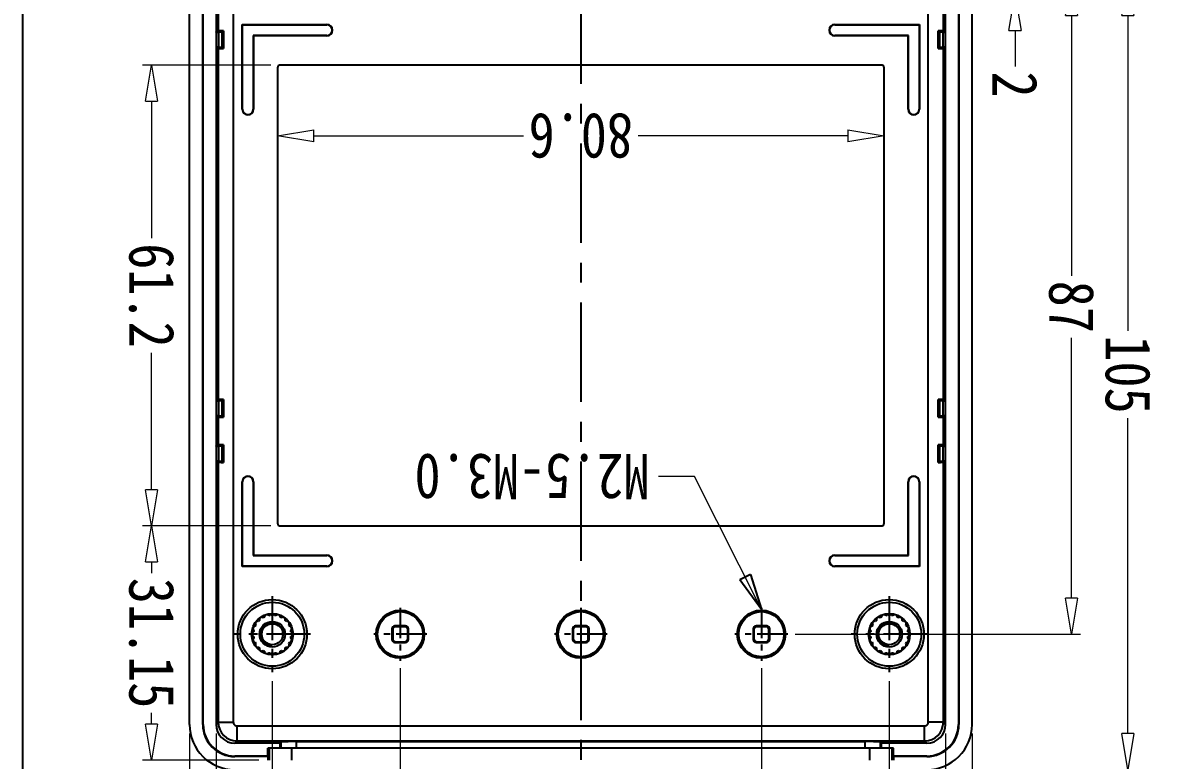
# Model space of a CAD drawing. Header units: millimetres. Extents: x 1786 to 2940, y -3417 to -1928.
# Drawn here: x 2424.2 to 2575.1, y -3296.1 to -3198.1 of the extents above; entities that cross this region are included whole.
import ezdxf

# ---------------------------------------------------------------- set-up
doc = ezdxf.new("R2010")
doc.units = ezdxf.units.MM
doc.linetypes.add('CENTER', pattern=[50.8, 31.75, -6.35, 6.35, -6.35])
doc.layers.add('dim', color=3, linetype='Continuous', lineweight=9)
doc.styles.add('FFS', font='', dxfattribs={"width": 0.85})
doc.styles.get('FFS').set_extended_font_data('FangSong_GB2312')
doc.dimstyles.new('YanXiu', dxfattribs={"dimtxt": 2.5, "dimasz": 2.2, "dimexe": 1, "dimexo": 0.6, "dimgap": 0.66, "dimtad": 0, "dimzin": 9, "dimdsep": 46, "dimtxsty": 'FFS', "dimblk": 'CLOSEDBLANK', "dimcen": 0, "dimclrd": 256, "dimclre": 131, "dimclrt": 42, "dimazin": 2, "dimtfac": 1, "dimtofl": 0, "dimtmove": 0, "dimatfit": 3, "dimldrblk": 'CLOSEDBLANK', "dimfxl": 1, "dimlwd": 5, "dimlwe": 5, "dimarcsym": 0})

# ---------------------------------------------------------------- blocks, each defined once
blk = doc.blocks.new('*u2')
at = {"layer": 'Defpoints', "color": 2}
blk.add_lwpolyline([(-135.77, 94.941), (135.77, 94.941), (135.77, -94.941), (-135.77, -94.941)], close=True, dxfattribs=at)
blk = doc.blocks.new('_ClosedBlank')
at = {"color": 0, "linetype": 'ByBlock', "lineweight": -2}
for p, q in [((-1, 0.167), (0, 0)), ((-1, 0.167), (-1, -0.167)), ((0, 0), (-1, -0.167))]:
    blk.add_line(p, q, dxfattribs=at)
blk = doc.blocks.new('*D23')
at = {"layer": 'Defpoints', "color": 0, "transparency": 16777216}
for p in [(235.79, 269.87), (131.79, 235.47), (235.79, 235.47)]:
    blk.add_point(p, dxfattribs=at)
at = {"layer": 'dim', "color": 131, "lineweight": 5, "transparency": 16777216}
for p, q in [((131.79, 236.67), (131.79, 271.07)), ((235.79, 236.67), (235.79, 271.07))]:
    blk.add_line(p, q, dxfattribs=at)
at = {"layer": 'dim', "lineweight": 5, "transparency": 16777216}
for p, q in [((136.59, 269.87), (177.97, 269.87)), ((230.99, 269.87), (189.6, 269.87))]:
    blk.add_line(p, q, dxfattribs=at)
at = {"layer": 'dim', "lineweight": 5, "transparency": 16777216, "xscale": 4.800000000000001, "yscale": 4.800000000000001, "zscale": 4.800000000000001, "rotation": 180}
blk.add_blockref('_ClosedBlank', (131.79, 269.87), dxfattribs=at)
at = {"layer": 'dim', "lineweight": 5, "transparency": 16777216, "xscale": 4.800000000000001, "yscale": 4.800000000000001, "zscale": 4.800000000000001}
blk.add_blockref('_ClosedBlank', (235.79, 269.87), dxfattribs=at)
at = {"layer": 'dim', "color": 42, "transparency": 16777216, "insert": (183.79, 269.87), "char_height": 6, "attachment_point": 5, "style": 'FFS'}
blk.add_mtext('104', dxfattribs=at)
blk = doc.blocks.new('*D24')
at = {"layer": 'Defpoints', "color": 0, "transparency": 16777216}
for p in [(232.26, 262.37), (135.31, 235.45), (232.26, 235.45)]:
    blk.add_point(p, dxfattribs=at)
at = {"layer": 'dim', "color": 131, "lineweight": 5, "transparency": 16777216}
for p, q in [((135.31, 236.65), (135.31, 263.57)), ((232.26, 236.65), (232.26, 263.57))]:
    blk.add_line(p, q, dxfattribs=at)
at = {"layer": 'dim', "lineweight": 5, "transparency": 16777216}
for p, q in [((140.11, 262.37), (174.4, 262.37)), ((227.46, 262.37), (193.17, 262.37))]:
    blk.add_line(p, q, dxfattribs=at)
at = {"layer": 'dim', "lineweight": 5, "transparency": 16777216, "xscale": 4.800000000000001, "yscale": 4.800000000000001, "zscale": 4.800000000000001, "rotation": 180}
blk.add_blockref('_ClosedBlank', (135.31, 262.37), dxfattribs=at)
at = {"layer": 'dim', "lineweight": 5, "transparency": 16777216, "xscale": 4.800000000000001, "yscale": 4.800000000000001, "zscale": 4.800000000000001}
blk.add_blockref('_ClosedBlank', (232.26, 262.37), dxfattribs=at)
at = {"layer": 'dim', "color": 42, "transparency": 16777216, "insert": (183.79, 262.37), "char_height": 6, "attachment_point": 5, "style": 'FFS'}
blk.add_mtext('96.95', dxfattribs=at)
blk = doc.blocks.new('*D25')
at = {"layer": 'Defpoints', "color": 0, "transparency": 16777216}
for p in [(224.79, 254.87), (142.79, 228.53, 0), (224.79, 228.53, 0)]:
    blk.add_point(p, dxfattribs=at)
at = {"layer": 'dim', "color": 131, "lineweight": 5, "transparency": 16777216}
for p, q in [((142.79, 229.73), (142.79, 256.07)), ((224.79, 229.73), (224.79, 256.07))]:
    blk.add_line(p, q, dxfattribs=at)
at = {"layer": 'dim', "lineweight": 5, "transparency": 16777216}
for p, q in [((147.59, 254.87), (179.68, 254.87)), ((219.99, 254.87), (187.89, 254.87))]:
    blk.add_line(p, q, dxfattribs=at)
at = {"layer": 'dim', "lineweight": 5, "transparency": 16777216, "xscale": 4.800000000000001, "yscale": 4.800000000000001, "zscale": 4.800000000000001, "rotation": 180}
blk.add_blockref('_ClosedBlank', (142.79, 254.87), dxfattribs=at)
at = {"layer": 'dim', "lineweight": 5, "transparency": 16777216, "xscale": 4.800000000000001, "yscale": 4.800000000000001, "zscale": 4.800000000000001}
blk.add_blockref('_ClosedBlank', (224.79, 254.87), dxfattribs=at)
at = {"layer": 'dim', "color": 42, "transparency": 16777216, "insert": (183.79, 254.87), "char_height": 6, "attachment_point": 5, "style": 'FFS'}
blk.add_mtext('82', dxfattribs=at)
blk = doc.blocks.new('*D26')
at = {"layer": 'Defpoints', "color": 0, "transparency": 16777216}
for p in [(207.79, 247.37), (159.79, 226.77, 0), (207.79, 226.77, 0)]:
    blk.add_point(p, dxfattribs=at)
at = {"layer": 'dim', "color": 131, "lineweight": 5, "transparency": 16777216}
for p, q in [((159.79, 227.97), (159.79, 248.57)), ((207.79, 227.97), (207.79, 248.57))]:
    blk.add_line(p, q, dxfattribs=at)
at = {"layer": 'dim', "lineweight": 5, "transparency": 16777216}
for p, q in [((164.59, 247.37), (179.65, 247.37)), ((202.99, 247.37), (187.92, 247.37))]:
    blk.add_line(p, q, dxfattribs=at)
at = {"layer": 'dim', "lineweight": 5, "transparency": 16777216, "xscale": 4.800000000000001, "yscale": 4.800000000000001, "zscale": 4.800000000000001, "rotation": 180}
blk.add_blockref('_ClosedBlank', (159.79, 247.37), dxfattribs=at)
at = {"layer": 'dim', "lineweight": 5, "transparency": 16777216, "xscale": 4.800000000000001, "yscale": 4.800000000000001, "zscale": 4.800000000000001}
blk.add_blockref('_ClosedBlank', (207.79, 247.37), dxfattribs=at)
at = {"layer": 'dim', "color": 42, "transparency": 16777216, "insert": (183.79, 247.37), "char_height": 6, "attachment_point": 5, "style": 'FFS'}
blk.add_mtext('48', dxfattribs=at)
blk = doc.blocks.new('*D27')
at = {"layer": 'Defpoints', "color": 0, "transparency": 16777216}
for p in [(225.39, 240.22), (240.84, 240.22), (223.79, 209.07)]:
    blk.add_point(p, dxfattribs=at)
at = {"layer": 'dim', "color": 131, "lineweight": 5, "transparency": 16777216}
for p, q in [((226.59, 240.22), (242.03, 240.22)), ((224.99, 209.07), (242.03, 209.07))]:
    blk.add_line(p, q, dxfattribs=at)
at = {"layer": 'dim', "lineweight": 5, "transparency": 16777216}
for p, q in [((240.84, 235.42), (240.84, 233.92)), ((240.84, 213.87), (240.84, 215.37))]:
    blk.add_line(p, q, dxfattribs=at)
at = {"layer": 'dim', "lineweight": 5, "transparency": 16777216, "xscale": 4.800000000000001, "yscale": 4.800000000000001, "zscale": 4.800000000000001}
for p, rotation in [((240.84, 240.22), 90), ((240.84, 209.07), 270)]:
    blk.add_blockref('_ClosedBlank', p, dxfattribs=dict(at, rotation=rotation))
at = {"layer": 'dim', "color": 42, "transparency": 16777216, "insert": (240.84, 224.65), "char_height": 6, "attachment_point": 5, "rotation": 90, "style": 'FFS'}
blk.add_mtext('31.15', dxfattribs=at)
blk = doc.blocks.new('*D28')
at = {"layer": 'Defpoints', "color": 0, "transparency": 16777216}
for p in [(223.79, 209.07), (240.84, 209.07), (223.79, 147.87)]:
    blk.add_point(p, dxfattribs=at)
at = {"layer": 'dim', "color": 131, "lineweight": 5, "transparency": 16777216}
for p, q in [((224.99, 209.07), (242.03, 209.07)), ((224.99, 147.87), (242.03, 147.87))]:
    blk.add_line(p, q, dxfattribs=at)
at = {"layer": 'dim', "lineweight": 5, "transparency": 16777216}
for p, q in [((240.84, 204.27), (240.84, 186.11)), ((240.84, 152.67), (240.84, 170.84))]:
    blk.add_line(p, q, dxfattribs=at)
at = {"layer": 'dim', "lineweight": 5, "transparency": 16777216, "xscale": 4.800000000000001, "yscale": 4.800000000000001, "zscale": 4.800000000000001}
for p, rotation in [((240.84, 209.07), 90), ((240.84, 147.87), 270)]:
    blk.add_blockref('_ClosedBlank', p, dxfattribs=dict(at, rotation=rotation))
at = {"layer": 'dim', "color": 42, "transparency": 16777216, "insert": (240.84, 178.47), "char_height": 6, "attachment_point": 5, "rotation": 90, "style": 'FFS'}
blk.add_mtext('61.2', dxfattribs=at)
blk = doc.blocks.new('*D29')
at = {"layer": 'Defpoints', "color": 0, "transparency": 16777216}
for p in [(224.09, 157.27), (143.49, 148.17), (224.09, 148.17)]:
    blk.add_point(p, dxfattribs=at)
at = {"layer": 'dim', "color": 131, "lineweight": 5, "transparency": 16777216}
for p, q in [((143.49, 149.37), (143.49, 158.46)), ((224.09, 149.37), (224.09, 158.46))]:
    blk.add_line(p, q, dxfattribs=at)
at = {"layer": 'dim', "lineweight": 5, "transparency": 16777216}
for p, q in [((148.29, 157.27), (176.15, 157.27)), ((219.29, 157.27), (191.42, 157.27))]:
    blk.add_line(p, q, dxfattribs=at)
at = {"layer": 'dim', "lineweight": 5, "transparency": 16777216, "xscale": 4.800000000000001, "yscale": 4.800000000000001, "zscale": 4.800000000000001, "rotation": 180}
blk.add_blockref('_ClosedBlank', (143.49, 157.27), dxfattribs=at)
at = {"layer": 'dim', "lineweight": 5, "transparency": 16777216, "xscale": 4.800000000000001, "yscale": 4.800000000000001, "zscale": 4.800000000000001}
blk.add_blockref('_ClosedBlank', (224.09, 157.27), dxfattribs=at)
at = {"layer": 'dim', "color": 42, "transparency": 16777216, "insert": (183.79, 157.27), "char_height": 6, "attachment_point": 5, "style": 'FFS'}
blk.add_mtext('80.6', dxfattribs=at)
blk = doc.blocks.new('*D37')
at = {"layer": 'Defpoints', "color": 0, "transparency": 16777216}
for p in [(111.08, 241.47), (137.78, 241.47), (131.79, 136.47, 0)]:
    blk.add_point(p, dxfattribs=at)
at = {"layer": 'dim', "color": 131, "lineweight": 5, "transparency": 16777216}
for p, q in [((136.59, 241.47), (109.88, 241.47)), ((130.59, 136.47), (109.88, 136.47))]:
    blk.add_line(p, q, dxfattribs=at)
at = {"layer": 'dim', "lineweight": 5, "transparency": 16777216}
for p, q in [((111.08, 236.67), (111.08, 194.78)), ((111.08, 141.27), (111.08, 183.17))]:
    blk.add_line(p, q, dxfattribs=at)
at = {"layer": 'dim', "lineweight": 5, "transparency": 16777216, "xscale": 4.800000000000001, "yscale": 4.800000000000001, "zscale": 4.800000000000001}
for p, rotation in [((111.08, 241.47), 90), ((111.08, 136.47), 270)]:
    blk.add_blockref('_ClosedBlank', p, dxfattribs=dict(at, rotation=rotation))
at = {"layer": 'dim', "color": 42, "transparency": 16777216, "insert": (111.08, 188.97), "char_height": 6, "attachment_point": 5, "rotation": 90, "style": 'FFS'}
blk.add_mtext('105', dxfattribs=at)
blk = doc.blocks.new('*D38')
at = {"layer": 'Defpoints', "color": 0, "transparency": 16777216}
for p in [(118.58, 223.47), (156.49, 223.47, 0), (131.79, 136.47, 0)]:
    blk.add_point(p, dxfattribs=at)
at = {"layer": 'dim', "color": 131, "lineweight": 5, "transparency": 16777216}
for p, q in [((155.29, 223.47), (117.38, 223.47)), ((130.59, 136.47), (117.38, 136.47))]:
    blk.add_line(p, q, dxfattribs=at)
at = {"layer": 'dim', "lineweight": 5, "transparency": 16777216}
for p, q in [((118.58, 218.67), (118.58, 184.08)), ((118.58, 141.27), (118.58, 175.86))]:
    blk.add_line(p, q, dxfattribs=at)
at = {"layer": 'dim', "lineweight": 5, "transparency": 16777216, "xscale": 4.800000000000001, "yscale": 4.800000000000001, "zscale": 4.800000000000001}
for p, rotation in [((118.58, 223.47), 90), ((118.58, 136.47), 270)]:
    blk.add_blockref('_ClosedBlank', p, dxfattribs=dict(at, rotation=rotation))
at = {"layer": 'dim', "color": 42, "transparency": 16777216, "insert": (118.58, 179.97), "char_height": 6, "attachment_point": 5, "rotation": 90, "style": 'FFS'}
blk.add_mtext('87', dxfattribs=at)
blk = doc.blocks.new('*D39')
at = {"layer": 'Defpoints', "color": 0, "transparency": 16777216}
for p in [(126.08, 138.47), (139.49, 138.47, 0), (131.79, 136.47, 0)]:
    blk.add_point(p, dxfattribs=at)
at = {"layer": 'dim', "lineweight": 5, "transparency": 16777216}
for p, q in [((126.08, 143.27), (126.08, 148.07)), ((126.08, 131.67), (126.08, 126.87))]:
    blk.add_line(p, q, dxfattribs=at)
at = {"layer": 'dim', "color": 131, "lineweight": 5, "transparency": 16777216}
for p, q in [((138.29, 138.47), (124.88, 138.47)), ((130.59, 136.47), (124.88, 136.47))]:
    blk.add_line(p, q, dxfattribs=at)
at = {"layer": 'dim', "lineweight": 5, "transparency": 16777216, "xscale": 4.800000000000001, "yscale": 4.800000000000001, "zscale": 4.800000000000001}
for p, rotation in [((126.08, 138.47), 270), ((126.08, 136.47), 90)]:
    blk.add_blockref('_ClosedBlank', p, dxfattribs=dict(at, rotation=rotation))
at = {"layer": 'dim', "color": 42, "transparency": 16777216, "insert": (126.08, 150.44), "char_height": 6, "attachment_point": 5, "rotation": 90, "style": 'FFS'}
blk.add_mtext('2', dxfattribs=at)
blk = doc.blocks.new('u231')
at = {"color": 7, "linetype": 'Continuous'}
for p, q in [((142.185, 240.223, 0), (142.185, 239.722, 0)), ((142.389, 240.223, 0), (142.389, 238.623, 0)), ((145.388, 240.223, 0), (145.388, 238.623, 0)), ((222.183, 240.223, 0), (222.183, 238.623, 0)), ((225.183, 240.223, 0), (225.183, 238.623, 0)), ((225.386, 239.722, 0), (225.386, 240.223, 0)), ((137.786, 239.722, 0), (137.786, 239.654, 0)), ((137.786, 239.722, 0), (142.185, 239.722, 0)), ((137.786, 239.654, 0), (142.208, 239.654, 0)), ((142.208, 239.654, 0), (142.185, 239.722, 0)), ((142.208, 239.654, 0), (142.208, 238.623, 0)), ((142.208, 238.623, 0), (225.363, 238.623, 0)), ((143.808, 238.623, 0), (143.808, 237.949, 0)), ((143.978, 238.623, 0), (143.978, 237.779, 0)), ((145.978, 238.623, 0), (145.978, 237.745, 0)), ((221.593, 238.623, 0), (221.593, 237.745, 0)), ((223.593, 238.623, 0), (223.593, 237.779, 0)), ((223.763, 238.623, 0), (223.763, 237.949, 0)), ((225.386, 239.722, 0), (225.363, 239.654, 0)), ((225.363, 239.654, 0), (229.786, 239.654, 0)), ((225.363, 239.654, 0), (225.363, 238.623, 0)), ((225.386, 239.722, 0), (229.786, 239.722, 0)), ((229.786, 239.722, 0), (229.786, 239.654, 0)), ((137.809, 237.949, 0), (143.808, 237.949, 0)), ((138.1, 237.658, 0), (137.809, 237.949, 0)), ((138.1, 237.658, 0), (138.1, 235.658, 0)), ((229.471, 237.658, 0), (138.1, 237.658, 0)), ((143.808, 237.949, 0), (143.978, 237.779, 0)), ((221.593, 237.745, 0), (145.978, 237.745, 0)), ((223.763, 237.949, 0), (223.593, 237.779, 0)), ((223.763, 237.949, 0), (229.763, 237.949, 0)), ((229.763, 237.949, 0), (229.471, 237.658, 0)), ((229.471, 237.658, 0), (229.471, 235.658, 0)), ((131.786, 235.474, 0), (131.786, 47.776, 0)), ((133.536, 47.777, 0), (133.536, 235.472, 0)), ((133.536, 235.472, 0), (133.604, 235.472, 0)), ((133.604, 47.777, 0), (133.604, 235.472, 0)), ((135.6, 235.158, 0), (135.309, 235.45, 0)), ((135.309, 235.45, 0), (135.309, 47.795, 0)), ((229.471, 235.658, 0), (138.1, 235.658, 0)), ((232.262, 235.45, 0), (231.971, 235.158, 0)), ((232.262, 47.795, 0), (232.262, 235.45, 0)), ((234.035, 235.472, 0), (233.967, 235.472, 0)), ((233.967, 235.472, 0), (233.967, 47.777, 0)), ((234.035, 235.472, 0), (234.035, 47.777, 0)), ((235.786, 235.474, 0), (235.786, 47.776, 0)), ((135.6, 235.158, 0), (135.6, 200.63, 0)), ((135.6, 235.158, 0), (137.6, 235.158, 0)), ((137.6, 235.158, 0), (137.6, 48.03, 0)), ((231.971, 235.158, 0), (229.971, 235.158, 0)), ((229.971, 48.03, 0), (229.971, 235.158, 0)), ((231.971, 200.63, 0), (231.971, 235.158, 0)), ((158.686, 224.18, 0), (158.686, 222.765, 0)), ((158.686, 224.18, 0), (158.79, 224.075, 0)), ((158.79, 224.075, 0), (158.79, 222.87, 0)), ((160.493, 224.573, 0), (159.078, 224.573, 0)), ((159.078, 224.573, 0), (159.183, 224.468, 0)), ((160.388, 224.468, 0), (159.183, 224.468, 0)), ((160.493, 224.573, 0), (160.388, 224.468, 0)), ((160.886, 224.18, 0), (160.781, 224.075, 0)), ((160.781, 222.87, 0), (160.781, 224.075, 0)), ((160.886, 222.765, 0), (160.886, 224.18, 0)), ((182.686, 224.18, 0), (182.686, 222.765, 0)), ((182.686, 224.18, 0), (182.79, 224.075, 0)), ((182.79, 224.075, 0), (182.79, 222.87, 0)), ((184.493, 224.573, 0), (183.078, 224.573, 0)), ((183.078, 224.573, 0), (183.183, 224.468, 0)), ((184.388, 224.468, 0), (183.183, 224.468, 0)), ((184.493, 224.573, 0), (184.388, 224.468, 0)), ((184.886, 224.18, 0), (184.781, 224.075, 0)), ((184.781, 222.87, 0), (184.781, 224.075, 0)), ((184.886, 222.765, 0), (184.886, 224.18, 0)), ((206.686, 224.18, 0), (206.686, 222.765, 0)), ((206.686, 224.18, 0), (206.79, 224.075, 0)), ((206.79, 224.075, 0), (206.79, 222.87, 0)), ((208.493, 224.573, 0), (207.078, 224.573, 0)), ((207.078, 224.573, 0), (207.183, 224.468, 0)), ((208.388, 224.468, 0), (207.183, 224.468, 0)), ((208.493, 224.573, 0), (208.388, 224.468, 0)), ((208.886, 224.18, 0), (208.781, 224.075, 0)), ((208.781, 222.87, 0), (208.781, 224.075, 0)), ((208.886, 222.765, 0), (208.886, 224.18, 0)), ((158.686, 222.765, 0), (158.79, 222.87, 0)), ((159.078, 222.373, 0), (159.183, 222.477, 0)), ((159.078, 222.373, 0), (160.493, 222.373, 0)), ((159.183, 222.477, 0), (160.388, 222.477, 0)), ((160.493, 222.373, 0), (160.388, 222.477, 0)), ((160.886, 222.765, 0), (160.781, 222.87, 0)), ((182.686, 222.765, 0), (182.79, 222.87, 0)), ((183.078, 222.373, 0), (183.183, 222.477, 0)), ((183.078, 222.373, 0), (184.493, 222.373, 0)), ((183.183, 222.477, 0), (184.388, 222.477, 0)), ((184.493, 222.373, 0), (184.388, 222.477, 0)), ((184.886, 222.765, 0), (184.781, 222.87, 0)), ((206.686, 222.765, 0), (206.79, 222.87, 0)), ((207.078, 222.373, 0), (207.183, 222.477, 0)), ((207.078, 222.373, 0), (208.493, 222.373, 0)), ((207.183, 222.477, 0), (208.388, 222.477, 0)), ((208.493, 222.373, 0), (208.388, 222.477, 0)), ((208.886, 222.765, 0), (208.781, 222.87, 0)), ((138.786, 214.473, 0), (138.821, 214.438, 0)), ((138.786, 203.223, 0), (138.786, 214.473, 0)), ((138.786, 214.473, 0), (150.036, 214.473, 0)), ((138.821, 203.223, 0), (138.821, 214.438, 0)), ((138.821, 214.438, 0), (150.036, 214.438, 0)), ((150.036, 214.438, 0), (150.036, 214.473, 0)), ((217.536, 214.473, 0), (217.536, 214.438, 0)), ((217.536, 214.473, 0), (228.786, 214.473, 0)), ((217.536, 214.438, 0), (228.751, 214.438, 0)), ((228.786, 214.473, 0), (228.751, 214.438, 0)), ((228.751, 214.438, 0), (228.751, 203.223, 0)), ((228.786, 214.473, 0), (228.786, 203.223, 0)), ((140.286, 212.973, 0), (140.251, 213.008, 0)), ((140.251, 213.008, 0), (140.251, 203.223, 0)), ((150.036, 213.008, 0), (140.251, 213.008, 0)), ((140.286, 212.973, 0), (140.286, 203.223, 0)), ((150.036, 212.973, 0), (140.286, 212.973, 0)), ((150.036, 213.008, 0), (150.036, 212.973, 0)), ((217.536, 212.973, 0), (217.536, 213.008, 0)), ((227.321, 213.008, 0), (217.536, 213.008, 0)), ((227.286, 212.973, 0), (217.536, 212.973, 0)), ((227.286, 212.973, 0), (227.321, 213.008, 0)), ((227.286, 203.223, 0), (227.286, 212.973, 0)), ((227.321, 203.223, 0), (227.321, 213.008, 0)), ((143.486, 208.773, 0), (143.486, 148.173, 0)), ((223.786, 209.073, 0), (143.786, 209.073, 0)), ((224.086, 148.173, 0), (224.086, 208.773, 0)), ((138.821, 203.223, 0), (138.786, 203.223, 0)), ((140.251, 203.223, 0), (140.286, 203.223, 0)), ((227.321, 203.223, 0), (227.286, 203.223, 0)), ((228.751, 203.223, 0), (228.786, 203.223, 0)), ((135.6, 200.63, 0), (135.309, 200.484, 0)), ((135.309, 200.477, 0), (135.609, 200.473, 0)), ((135.609, 200.473, 0), (135.609, 198.473, 0)), ((136.109, 200.473, 0), (135.609, 200.473, 0)), ((136.109, 200.473, 0), (136.279, 200.643, 0)), ((136.109, 198.473, 0), (136.109, 200.473, 0)), ((136.279, 200.643, 0), (136.279, 198.303, 0)), ((231.462, 200.473, 0), (231.293, 200.643, 0)), ((231.293, 198.303, 0), (231.293, 200.643, 0)), ((231.941, 200.473, 0), (231.462, 200.473, 0)), ((231.462, 200.473, 0), (231.462, 198.473, 0)), ((231.941, 200.473, 0), (232.241, 200.477, 0)), ((231.941, 198.473, 0), (231.941, 200.473, 0)), ((232.262, 200.484, 0), (231.971, 200.63, 0)), ((232.241, 200.477, 0), (232.262, 200.484, 0)), ((232.241, 198.468, 0), (232.241, 200.477, 0)), ((135.609, 198.473, 0), (135.309, 198.468, 0)), ((135.6, 198.315, 0), (135.309, 198.461, 0)), ((135.6, 198.315, 0), (135.6, 194.63, 0)), ((135.609, 198.473, 0), (136.109, 198.473, 0)), ((136.109, 198.473, 0), (136.279, 198.303, 0)), ((231.462, 198.473, 0), (231.293, 198.303, 0)), ((231.462, 198.473, 0), (231.941, 198.473, 0)), ((232.241, 198.468, 0), (231.941, 198.473, 0)), ((232.262, 198.461, 0), (231.971, 198.315, 0)), ((231.971, 194.63, 0), (231.971, 198.315, 0)), ((232.241, 198.468, 0), (232.262, 198.461, 0)), ((135.6, 194.63, 0), (135.309, 194.484, 0)), ((135.309, 194.477, 0), (135.609, 194.473, 0)), ((135.609, 194.473, 0), (135.609, 192.473, 0)), ((136.109, 194.473, 0), (135.609, 194.473, 0)), ((136.109, 194.473, 0), (136.279, 194.643, 0)), ((136.109, 192.473, 0), (136.109, 194.473, 0)), ((136.279, 194.643, 0), (136.279, 192.303, 0)), ((231.462, 194.473, 0), (231.293, 194.643, 0)), ((231.293, 192.303, 0), (231.293, 194.643, 0)), ((231.941, 194.473, 0), (231.462, 194.473, 0)), ((231.462, 194.473, 0), (231.462, 192.473, 0)), ((231.941, 194.473, 0), (232.241, 194.477, 0)), ((231.941, 192.473, 0), (231.941, 194.473, 0)), ((232.262, 194.484, 0), (231.971, 194.63, 0)), ((232.241, 194.477, 0), (232.262, 194.484, 0)), ((232.241, 192.468, 0), (232.241, 194.477, 0)), ((135.609, 192.473, 0), (135.309, 192.468, 0)), ((135.6, 192.315, 0), (135.309, 192.461, 0)), ((135.6, 192.315, 0), (135.6, 145.63, 0)), ((135.609, 192.473, 0), (136.109, 192.473, 0)), ((136.109, 192.473, 0), (136.279, 192.303, 0)), ((231.462, 192.473, 0), (231.293, 192.303, 0)), ((231.462, 192.473, 0), (231.941, 192.473, 0)), ((232.241, 192.468, 0), (231.941, 192.473, 0)), ((232.262, 192.461, 0), (231.971, 192.315, 0)), ((231.971, 145.63, 0), (231.971, 192.315, 0)), ((232.241, 192.468, 0), (232.262, 192.461, 0)), ((138.821, 153.723, 0), (138.786, 153.723, 0)), ((138.786, 142.473, 0), (138.786, 153.723, 0)), ((138.821, 142.508, 0), (138.821, 153.723, 0)), ((140.251, 153.723, 0), (140.286, 153.723, 0)), ((140.251, 153.723, 0), (140.251, 143.938, 0)), ((140.286, 153.723, 0), (140.286, 143.973, 0)), ((227.286, 153.723, 0), (227.321, 153.723, 0)), ((227.286, 143.973, 0), (227.286, 153.723, 0)), ((227.321, 143.938, 0), (227.321, 153.723, 0)), ((228.786, 153.723, 0), (228.751, 153.723, 0)), ((228.751, 153.723, 0), (228.751, 142.508, 0)), ((228.786, 153.723, 0), (228.786, 142.473, 0)), ((143.786, 147.873, 0), (223.786, 147.873, 0)), ((135.6, 145.63, 0), (135.309, 145.484, 0)), ((135.309, 145.477, 0), (135.609, 145.473, 0)), ((136.109, 145.473, 0), (135.609, 145.473, 0)), ((135.609, 145.473, 0), (135.609, 143.473, 0)), ((136.109, 145.473, 0), (136.279, 145.643, 0)), ((136.109, 143.473, 0), (136.109, 145.473, 0)), ((136.279, 145.643, 0), (136.279, 143.303, 0)), ((231.293, 143.303, 0), (231.293, 145.643, 0)), ((231.462, 145.473, 0), (231.293, 145.643, 0)), ((231.941, 145.473, 0), (231.462, 145.473, 0)), ((231.462, 145.473, 0), (231.462, 143.473, 0)), ((231.941, 145.473, 0), (232.241, 145.477, 0)), ((231.941, 143.473, 0), (231.941, 145.473, 0)), ((232.262, 145.484, 0), (231.971, 145.63, 0)), ((232.241, 145.477, 0), (232.262, 145.484, 0)), ((232.241, 143.468, 0), (232.241, 145.477, 0)), ((135.609, 143.473, 0), (135.309, 143.468, 0)), ((135.6, 143.315, 0), (135.309, 143.461, 0)), ((135.609, 143.473, 0), (136.109, 143.473, 0)), ((136.109, 143.473, 0), (136.279, 143.303, 0)), ((140.286, 143.973, 0), (140.251, 143.938, 0)), ((140.251, 143.938, 0), (150.036, 143.938, 0)), ((140.286, 143.973, 0), (150.036, 143.973, 0)), ((150.036, 143.973, 0), (150.036, 143.938, 0)), ((217.536, 143.938, 0), (217.536, 143.973, 0)), ((217.536, 143.973, 0), (227.286, 143.973, 0)), ((217.536, 143.938, 0), (227.321, 143.938, 0)), ((227.286, 143.973, 0), (227.321, 143.938, 0)), ((231.462, 143.473, 0), (231.293, 143.303, 0)), ((231.462, 143.473, 0), (231.941, 143.473, 0)), ((232.241, 143.468, 0), (231.941, 143.473, 0)), ((232.262, 143.461, 0), (231.971, 143.315, 0)), ((232.241, 143.468, 0), (232.262, 143.461, 0)), ((135.6, 143.315, 0), (135.6, 139.63, 0)), ((138.786, 142.473, 0), (138.821, 142.508, 0)), ((150.036, 142.473, 0), (138.786, 142.473, 0)), ((150.036, 142.508, 0), (138.821, 142.508, 0)), ((150.036, 142.473, 0), (150.036, 142.508, 0)), ((217.536, 142.508, 0), (217.536, 142.473, 0)), ((228.751, 142.508, 0), (217.536, 142.508, 0)), ((228.786, 142.473, 0), (217.536, 142.473, 0)), ((228.786, 142.473, 0), (228.751, 142.508, 0)), ((231.971, 139.63, 0), (231.971, 143.315, 0))]:
    blk.add_line(p, q, dxfattribs=at)
at = {"color": 1, "linetype": 'CENTER', "ltscale": 0.416}
blk.add_line((183.786, 31.473), (183.786, 241.473), dxfattribs=at)
at = {"color": 1, "linetype": 'CENTER', "ltscale": 0.183968}
for p, q in [((142.786, 218.413, 0), (142.786, 228.532, 0)), ((224.786, 218.413, 0), (224.786, 228.532, 0)), ((137.727, 223.473, 0), (147.845, 223.473, 0)), ((219.727, 223.473, 0), (229.845, 223.473, 0))]:
    blk.add_line(p, q, dxfattribs=at)
at = {"color": 1, "linetype": 'CENTER', "ltscale": 0.127962}
for p, q in [((159.786, 219.954, 0), (159.786, 226.992, 0)), ((183.786, 219.954, 0), (183.786, 226.992, 0)), ((207.786, 219.954, 0), (207.786, 226.992, 0)), ((156.267, 223.473, 0), (163.305, 223.473, 0)), ((180.267, 223.473, 0), (187.305, 223.473, 0)), ((204.267, 223.473, 0), (211.305, 223.473, 0))]:
    blk.add_line(p, q, dxfattribs=at)
at = {"color": 7, "linetype": 'Continuous'}
for centre, radius in [((142.786, 223.473, 0), 4.599), ((224.786, 223.473, 0), 4.599), ((142.786, 223.473, 0), 4.25), ((159.786, 223.473, 0), 3.199), ((159.786, 223.473, 0), 3), ((183.786, 223.473, 0), 3.199), ((183.786, 223.473, 0), 3), ((207.786, 223.473, 0), 3.199), ((207.786, 223.473, 0), 3), ((224.786, 223.473, 0), 4.25), ((142.786, 223.473, 0), 2.75), ((142.786, 223.473, 0), 2.75), ((142.786, 223.473, 0), 1.7), ((224.786, 223.473, 0), 2.75), ((224.786, 223.473), 2.75), ((224.786, 223.473, 0), 1.7), ((142.786, 223.473, 0), 1.4), ((224.786, 223.473, 0), 1.4)]:
    blk.add_circle(centre, radius, dxfattribs=at)
for centre, radius, start, end in [((137.786, 235.472, 0), 4.25, 90.00468, 179.99532), ((137.786, 235.472, 0), 4.182, 90.004, 179.996), ((229.785, 235.472, 0), 4.25, 0.00468, 89.99532), ((229.785, 235.472, 0), 4.182, 0.004, 89.996), ((138.101, 235.157, 0), 2.5, 90.01604, 179.98396), ((229.471, 235.157, 0), 2.5, 0.01604, 89.98396), ((138.1, 235.158, 0), 0.5, 89.99765, 180.00243), ((229.471, 235.158, 0), 0.5, 359.99757, 90.00235), ((140.856, 224.874, 0), 0.315, 71.97438, 216.02562), ((142.786, 223.473, 0), 2.5, 132.8921, 137.1079), ((141.384, 225.402, 0), 0.315, 53.97438, 198.02562), ((142.786, 223.473, 0), 2.5, 114.8921, 119.1079), ((142.049, 225.741, 0), 0.315, 35.97438, 180.02562), ((142.786, 223.473, 0), 2.5, 96.8921, 101.1079), ((142.786, 225.857, 0), 0.315, 17.97438, 162.02562), ((142.786, 223.473, 0), 2.5, 78.8921, 83.1079), ((143.523, 225.741, 0), 0.315, 359.97438, 144.02562), ((142.786, 223.473, 0), 2.5, 60.8921, 65.1079), ((144.187, 225.402, 0), 0.315, 341.97438, 126.02562), ((142.786, 223.473, 0), 2.5, 42.8921, 47.1079), ((144.715, 224.874, 0), 0.315, 323.97438, 108.02562), ((222.856, 224.874, 0), 0.315, 71.97438, 216.02562), ((224.786, 223.473, 0), 2.5, 132.8921, 137.1079), ((223.384, 225.402, 0), 0.315, 53.97438, 198.02562), ((224.786, 223.473, 0), 2.5, 114.8921, 119.1079), ((224.049, 225.741, 0), 0.315, 35.97438, 180.02562), ((224.786, 223.473, 0), 2.5, 96.8921, 101.1079), ((224.786, 225.857, 0), 0.315, 17.97438, 162.02562), ((224.786, 223.473, 0), 2.5, 78.8921, 83.1079), ((225.523, 225.741, 0), 0.315, 359.97438, 144.02562), ((224.786, 223.473, 0), 2.5, 60.8921, 65.1079), ((226.187, 225.402, 0), 0.315, 341.97438, 126.02562), ((224.786, 223.473, 0), 2.5, 42.8921, 47.1079), ((226.715, 224.874, 0), 0.315, 323.97438, 108.02562), ((140.401, 223.473, 0), 0.315, 107.97438, 252.02562), ((140.518, 224.209, 0), 0.315, 89.97438, 234.02562), ((142.786, 223.473, 0), 2.5, 168.8921, 173.1079), ((142.786, 223.473, 0), 2.5, 150.8921, 155.1079), ((142.786, 223.473, 0), 2.5, 24.8921, 29.1079), ((145.054, 224.209, 0), 0.315, 305.97438, 90.02562), ((142.786, 223.473, 0), 2.5, 6.8921, 11.1079), ((145.17, 223.473, 0), 0.315, 287.97438, 72.02562), ((222.401, 223.473, 0), 0.315, 107.97438, 252.02562), ((222.518, 224.209, 0), 0.315, 89.97438, 234.02562), ((224.786, 223.473, 0), 2.5, 168.8921, 173.1079), ((224.786, 223.473, 0), 2.5, 150.8921, 155.1079), ((224.786, 223.473, 0), 2.5, 24.8921, 29.1079), ((227.054, 224.209, 0), 0.315, 305.97438, 90.02562), ((224.786, 223.473, 0), 2.5, 6.8921, 11.1079), ((227.17, 223.473, 0), 0.315, 287.97438, 72.02562), ((140.518, 222.736, 0), 0.315, 125.97438, 270.02562), ((142.786, 223.473, 0), 2.5, 186.8921, 191.1079), ((142.786, 223.473, 0), 2.5, 204.8921, 209.1079), ((140.856, 222.071, 0), 0.315, 143.97438, 288.02562), ((144.715, 222.071, 0), 0.315, 251.97438, 36.02562), ((142.786, 223.473, 0), 2.5, 330.8921, 335.1079), ((145.054, 222.736, 0), 0.315, 269.97438, 54.02562), ((142.786, 223.473, 0), 2.5, 348.8921, 353.1079), ((222.518, 222.736, 0), 0.315, 125.97438, 270.02562), ((224.786, 223.473, 0), 2.5, 186.8921, 191.1079), ((224.786, 223.473, 0), 2.5, 204.8921, 209.1079), ((222.856, 222.071, 0), 0.315, 143.97438, 288.02562), ((226.715, 222.071, 0), 0.315, 251.97438, 36.02562), ((224.786, 223.473, 0), 2.5, 330.8921, 335.1079), ((227.054, 222.736, 0), 0.315, 269.97438, 54.02562), ((224.786, 223.473, 0), 2.5, 348.8921, 353.1079), ((142.786, 223.473, 0), 2.5, 222.8921, 227.1079), ((141.384, 221.543, 0), 0.315, 161.97438, 306.02562), ((142.786, 223.473, 0), 2.5, 240.8921, 245.1079), ((142.049, 221.205, 0), 0.315, 179.97438, 324.02562), ((142.786, 223.473, 0), 2.5, 258.8921, 263.1079), ((142.786, 221.088, 0), 0.315, 197.97438, 342.02562), ((142.786, 223.473, 0), 2.5, 276.8921, 281.1079), ((143.523, 221.205, 0), 0.315, 215.97438, 0.02562), ((142.786, 223.473, 0), 2.5, 294.8921, 299.1079), ((144.187, 221.543, 0), 0.315, 233.97438, 18.02562), ((142.786, 223.473, 0), 2.5, 312.8921, 317.1079), ((224.786, 223.473, 0), 2.5, 222.8921, 227.1079), ((223.384, 221.543, 0), 0.315, 161.97438, 306.02562), ((224.786, 223.473, 0), 2.5, 240.8921, 245.1079), ((224.049, 221.205, 0), 0.315, 179.97438, 324.02562), ((224.786, 223.473, 0), 2.5, 258.8921, 263.1079), ((224.786, 221.088, 0), 0.315, 197.97438, 342.02562), ((224.786, 223.473, 0), 2.5, 276.8921, 281.1079), ((225.523, 221.205, 0), 0.315, 215.97438, 0.02562), ((224.786, 223.473, 0), 2.5, 294.8921, 299.1079), ((226.187, 221.543, 0), 0.315, 233.97438, 18.02562), ((224.786, 223.473, 0), 2.5, 312.8921, 317.1079), ((150.036, 213.723, 0), 0.75, 270, 90), ((150.036, 213.723, 0), 0.715, 270, 90), ((217.536, 213.723, 0), 0.75, 90, 270), ((217.536, 213.723, 0), 0.715, 90, 270), ((139.536, 203.223, 0), 0.75, 180, 0), ((139.536, 203.223, 0), 0.715, 180, 0), ((228.036, 203.223, 0), 0.75, 180, 0), ((228.036, 203.223, 0), 0.715, 180, 0), ((139.536, 153.723, 0), 0.75, 0, 180), ((139.536, 153.723, 0), 0.715, 0, 180), ((228.036, 153.723, 0), 0.75, 0, 180), ((228.036, 153.723, 0), 0.715, 0, 180), ((150.036, 143.223, 0), 0.75, 270, 90), ((150.036, 143.223, 0), 0.715, 270, 90), ((217.536, 143.223, 0), 0.75, 90, 270), ((217.536, 143.223, 0), 0.715, 90, 270)]:
    blk.add_arc(centre, radius, start, end, dxfattribs=at)
for centre, major_axis, ratio, start_param, end_param in [((137.787, 235.472, 0), (4.244, -4.244), 0.9996955, 2.3563468, 3.9268385), ((229.785, 235.472, 0), (-4.244, -4.244), 0.9996955, 2.3563468, 3.9268385), ((137.809, 235.449, 0), (1.768, -1.768), 0.9996955, 2.3563468, 3.9268385), ((145.978, 237.78, 0), (2, 0), 0.0174551, -3.1241394, -1.5707963), ((221.593, 237.78, 0), (2, 0), 0.0174551, -1.5707963, -0.0174533), ((229.762, 235.449, 0), (-1.768, -1.768), 0.9996955, 2.3563468, 3.9268385), ((159.078, 224.18, 0), (0.278, -0.278), 0.9996955, 2.3563468, 3.9268385), ((159.183, 224.075, 0), (0.278, -0.278), 0.9996955, 2.3563468, 3.9268385), ((160.388, 224.075, 0), (-0.278, -0.278), 0.9996955, 2.3563468, 3.9268385), ((160.493, 224.18, 0), (0.278, 0.278), 0.9996955, -0.7852459, 0.7852459), ((183.078, 224.18, 0), (0.278, -0.278), 0.9996955, 2.3563468, 3.9268385), ((183.183, 224.075, 0), (0.278, -0.278), 0.9996955, 2.3563468, 3.9268385), ((184.388, 224.075, 0), (-0.278, -0.278), 0.9996955, 2.3563468, 3.9268385), ((184.493, 224.18, 0), (0.278, 0.278), 0.9996955, -0.7852459, 0.7852459), ((207.078, 224.18, 0), (0.278, -0.278), 0.9996955, 2.3563468, 3.9268385), ((207.183, 224.075, 0), (0.278, -0.278), 0.9996955, 2.3563468, 3.9268385), ((208.388, 224.075, 0), (-0.278, -0.278), 0.9996955, 2.3563468, 3.9268385), ((208.493, 224.18, 0), (0.278, 0.278), 0.9996955, -0.7852459, 0.7852459), ((159.078, 222.765, 0), (0.278, 0.278), 0.9996955, 2.3563468, 3.9268385), ((159.183, 222.87, 0), (0.278, 0.278), 0.9996955, 2.3563468, 3.9268385), ((160.388, 222.87, 0), (-0.278, 0.278), 0.9996955, 2.3563468, 3.9268385), ((160.493, 222.765, 0), (0.278, -0.278), 0.9996955, -0.7852459, 0.7852459), ((183.078, 222.765, 0), (0.278, 0.278), 0.9996955, 2.3563468, 3.9268385), ((183.183, 222.87, 0), (0.278, 0.278), 0.9996955, 2.3563468, 3.9268385), ((184.388, 222.87, 0), (-0.278, 0.278), 0.9996955, 2.3563468, 3.9268385), ((184.493, 222.765, 0), (0.278, -0.278), 0.9996955, -0.7852459, 0.7852459), ((207.078, 222.765, 0), (0.278, 0.278), 0.9996955, 2.3563468, 3.9268385), ((207.183, 222.87, 0), (0.278, 0.278), 0.9996955, 2.3563468, 3.9268385), ((208.388, 222.87, 0), (-0.278, 0.278), 0.9996955, 2.3563468, 3.9268385), ((208.493, 222.765, 0), (0.278, -0.278), 0.9996955, -0.7852459, 0.7852459), ((137.6, 200.629, 0), (2, 0), 0.0087269, 2.2925226, 3.1241394), ((229.971, 200.629, 0), (2, 0), 0.0087269, 0.0174533, 0.8490701), ((137.6, 198.316, 0), (2, 0), 0.0087269, -3.1241394, -2.2925226), ((229.971, 198.316, 0), (2, 0), 0.0087269, -0.8490701, -0.0174533), ((137.6, 194.629, 0), (2, 0), 0.0087269, 2.2925226, 3.1241394), ((229.971, 194.629, 0), (2, 0), 0.0087269, 0.0174533, 0.8490701), ((137.6, 192.316, 0), (2, 0), 0.0087269, -3.1241394, -2.2925226), ((229.971, 192.316, 0), (2, 0), 0.0087269, -0.8490701, -0.0174533), ((137.6, 145.629, 0), (2, 0), 0.0087269, 2.2925226, 3.1241394), ((229.971, 145.629, 0), (2, 0), 0.0087269, 0.0174533, 0.8490701), ((137.6, 143.316, 0), (2, 0), 0.0087269, -3.1241394, -2.2925226), ((229.971, 143.316, 0), (2, 0), 0.0087269, -0.8490701, -0.0174533)]:
    blk.add_ellipse(centre, major_axis=major_axis, ratio=ratio, start_param=start_param, end_param=end_param, dxfattribs=at)
for points, start_tangent, end_tangent in [([(142.786, 225.073, 0), (143.033, 225.048, 0), (143.273, 224.985, 0), (143.499, 224.886, 0), (143.709, 224.752, 0), (143.893, 224.588, 0), (144.048, 224.399, 0), (144.172, 224.188, 0), (144.263, 223.957, 0), (144.315, 223.716, 0), (144.329, 223.473, 0)], (0.9997416, -0.0227305), (-0.023572, -0.9997221)), ([(143.776, 224.463, 0), (143.657, 224.611, 0), (143.516, 224.746, 0), (143.355, 224.861, 0), (143.178, 224.956, 0), (142.987, 225.027, 0), (142.786, 225.073, 0)], (-0.5691517, 0.8222325), (-0.9875705, 0.1571767)), ([(224.786, 225.073, 0), (225.033, 225.048, 0), (225.273, 224.985, 0), (225.499, 224.886, 0), (225.709, 224.752, 0), (225.893, 224.588, 0), (226.048, 224.399, 0), (226.172, 224.188, 0), (226.263, 223.957, 0), (226.315, 223.716, 0), (226.329, 223.473, 0)], (0.9997416, -0.0227305), (-0.023572, -0.9997221)), ([(225.776, 224.463, 0), (225.657, 224.611, 0), (225.516, 224.746, 0), (225.355, 224.861, 0), (225.178, 224.956, 0), (224.987, 225.027, 0), (224.786, 225.073, 0)], (-0.5691517, 0.8222325), (-0.9875705, 0.1571767)), ([(144.329, 223.473, 0), (144.302, 223.222, 0), (144.234, 222.976, 0), (144.126, 222.746, 0), (143.985, 222.541, 0), (143.814, 222.363, 0), (143.615, 222.214, 0), (143.394, 222.1, 0), (143.16, 222.025, 0), (142.918, 221.99, 0), (142.674, 221.994, 0), (142.434, 222.038, 0), (142.207, 222.12, 0), (141.994, 222.24, 0), (141.805, 222.392, 0), (141.646, 222.571, 0), (141.518, 222.774, 0), (141.425, 222.998, 0), (141.371, 223.235, 0), (141.357, 223.473, 0)], (-0.023572, -0.9997221), (0.0254565, 0.9996759)), ([(141.357, 223.473, 0), (141.374, 223.657, 0), (141.415, 223.84, 0), (141.48, 224.016, 0), (141.567, 224.18, 0), (141.672, 224.329, 0), (141.796, 224.463, 0)], (0.0254565, 0.9996759), (0.7252358, 0.6885006)), ([(226.329, 223.473, 0), (226.302, 223.222, 0), (226.234, 222.976, 0), (226.126, 222.746, 0), (225.985, 222.541, 0), (225.814, 222.363, 0), (225.615, 222.214, 0), (225.394, 222.1, 0), (225.16, 222.025, 0), (224.918, 221.99, 0), (224.674, 221.994, 0), (224.434, 222.038, 0), (224.207, 222.12, 0), (223.994, 222.24, 0), (223.805, 222.392, 0), (223.646, 222.571, 0), (223.518, 222.774, 0), (223.425, 222.998, 0), (223.371, 223.235, 0), (223.357, 223.473, 0)], (-0.023572, -0.9997221), (0.0254565, 0.9996759)), ([(223.357, 223.473, 0), (223.374, 223.657, 0), (223.415, 223.84, 0), (223.48, 224.016, 0), (223.567, 224.18, 0), (223.672, 224.329, 0), (223.796, 224.463, 0)], (0.0254565, 0.9996759), (0.7252358, 0.6885006)), ([(143.786, 209.073, 0), (143.636, 209.032, 0), (143.526, 208.922, 0), (143.486, 208.773, 0)], (-1, -0.0000002), (0, -1)), ([(224.086, 208.773, 0), (224.045, 208.922, 0), (223.935, 209.032, 0), (223.786, 209.073, 0)], (-0.0000002, 1), (-1, 0)), ([(143.486, 148.173, 0), (143.526, 148.023, 0), (143.636, 147.913, 0), (143.786, 147.873, 0)], (0.0000002, -1), (1, 0)), ([(223.786, 147.873, 0), (223.935, 147.913, 0), (224.045, 148.023, 0), (224.086, 148.173, 0)], (1, 0.0000002), (0, 1))]:
    blk.add_spline(points, degree=3, dxfattribs=dict(at, start_tangent=start_tangent, end_tangent=end_tangent))
at = {"layer": 'Defpoints', "xscale": 1.900000000000091, "yscale": 1.900000000000091, "zscale": 1.900000000000091}
blk.add_blockref('*u2', (0, 180.389), dxfattribs=at)
at = {"layer": 'dim', "color": 42, "insert": (174.663, 202.499, 0), "char_height": 6, "attachment_point": 4, "style": 'FFS'}
blk.add_mtext('M2.5-M3.0', dxfattribs=at)
at = {"layer": 'dim'}
for base, p1, p2, picture, middle in [((235.786, 269.867), (131.786, 235.474), (235.786, 235.474), '*D23', (183.786, 269.867)), ((232.262, 262.367), (135.309, 235.45), (232.262, 235.45), '*D24', (183.786, 262.367)), ((224.786, 254.867), (142.786, 228.532, 0), (224.786, 228.532, 0), '*D25', (183.786, 254.867)), ((207.786, 247.367), (159.786, 226.773, 0), (207.786, 226.773, 0), '*D26', (183.786, 247.367)), ((224.086, 157.265), (143.486, 148.173), (224.086, 148.173), '*D29', (183.786, 157.265))]:
    dim = blk.add_linear_dim(base=base, p1=p1, p2=p2, dimstyle='YanXiu', override={"dimtxt": 6, "dimasz": 4.8, "dimexe": 1.1994, "dimexo": 1.1994, "dimgap": 1.1994}, dxfattribs=at)
    dim.commit()
    dim.dimension.update_dxf_attribs({"geometry": picture, "text_midpoint": middle})
for base, p1, p2, override, picture, middle in [((111.084, 241.473), (131.786, 136.473, 0), (137.785, 241.473), {"dimtxt": 6, "dimasz": 4.8, "dimexe": 1.1994, "dimexo": 1.1994, "dimgap": 1.1994}, '*D37', (111.084, 188.973)), ((240.835, 240.223), (223.786, 209.073), (225.386, 240.223), {"dimtxt": 6, "dimasz": 4.8, "dimexe": 1.1994, "dimexo": 1.1994, "dimgap": 1.1994, "dimtmove": 1}, '*D27', (240.835, 224.648)), ((118.584, 223.473), (131.786, 136.473, 0), (156.486, 223.473, 0), {"dimtxt": 6, "dimasz": 4.8, "dimexe": 1.1994, "dimexo": 1.1994, "dimgap": 1.1994}, '*D38', (118.584, 179.973)), ((240.835, 209.073), (223.786, 147.873), (223.786, 209.073), {"dimtxt": 6, "dimasz": 4.8, "dimexe": 1.1994, "dimexo": 1.1994, "dimgap": 1.1994}, '*D28', (240.835, 178.473)), ((126.084, 138.473), (131.786, 136.473, 0), (139.486, 138.473, 0), {"dimtxt": 6, "dimasz": 4.8, "dimexe": 1.1994, "dimexo": 1.1994, "dimgap": 1.1994}, '*D39', (126.084, 150.444))]:
    dim = blk.add_linear_dim(base=base, p1=p1, p2=p2, angle=90, dimstyle='YanXiu', override=override, dxfattribs=at)
    dim.commit()
    dim.dimension.update_dxf_attribs({"geometry": picture, "text_midpoint": middle})
at = {"layer": 'dim', "annotation_type": 0, "has_hookline": 1, "hookline_direction": 0, "text_width": 40.8}
blk.add_leader([(159.786, 220.173, 0), (168.664, 202.499, 0), (173.464, 202.499, 0)], dimstyle='YanXiu', override={"dimtxt": 6, "dimasz": 4.8, "dimexe": 1.1994, "dimexo": 1.1994, "dimgap": 1.1994}, dxfattribs=at)

msp = doc.modelspace()

# ---------------------------------------------------------------- block references
at = {"rotation": 180}
msp.add_blockref('u231', (2682.15, -3055.88, 0), dxfattribs=at)

doc.saveas('drawing.dxf')
